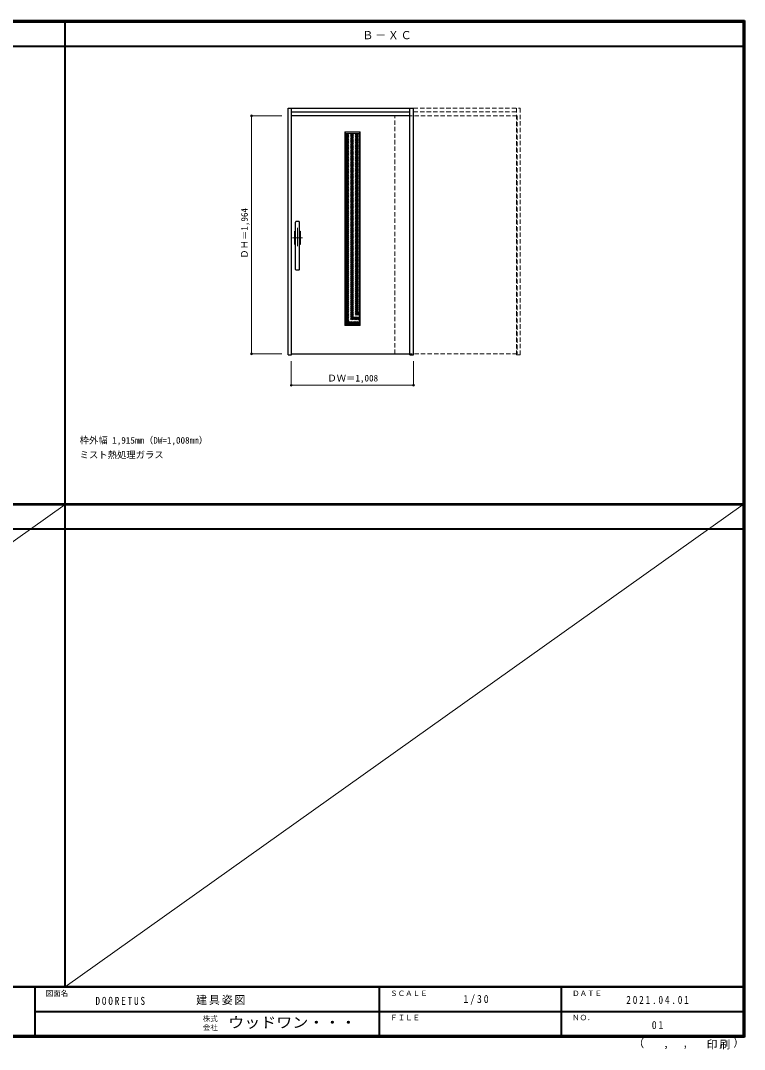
# Model space of a CAD drawing. Units: millimetres, scale not verified. Extents: x -6000 to 5700, y -4307 to 4175.
# Drawn here: x -267 to 5700, y -4307 to 4175 of the extents above; entities that cross this region are included whole.
import ezdxf
from ezdxf.enums import TextEntityAlignment as Align

# ---------------------------------------------------------------- set-up
doc = ezdxf.new("R2010")
doc.units = ezdxf.units.MM
doc.header["$LTSCALE"] = 30
doc.header["$PDMODE"] = 32
doc.header["$PDSIZE"] = 15
doc.linetypes.add('CHAIN1', pattern=[8, 5, -1, 1, -1])
doc.linetypes.add('DASHED1', pattern=[1.8, 1.2, -0.6])
for name, color, linetype, lineweight in [('0-1_通り芯', 4, 'CHAIN1', 9), ('0-2_扉', 4, 'DASHED1', 9), ('0-3_仕上げ', 7, 'Continuous', 18), ('0-4_枠', 3, 'Continuous', 25), ('0-B_寸法', 4, 'Continuous', 9), ('0-C_ハッチ', 4, 'DASHED1', 9), ('0-D_ﾊﾞｰ引き手', 3, 'Continuous', 25), ('F-1_枠', 6, 'Continuous', 40), ('F-A_文字', 7, 'Continuous', 18)]:
    doc.layers.add(name, color=color, linetype=linetype, lineweight=lineweight)
doc.layers.add('0-A_文字', color=7, linetype='Continuous')
doc.styles.add('ＭＳ ゴシック', font='')
doc.styles.get('ＭＳ ゴシック').set_extended_font_data('MS Gothic')

msp = doc.modelspace()

# ---------------------------------------------------------------- linework, layer by layer
at = {"layer": '0-1_通り芯'}
for p, q in [((2015.5, 2465), (2015.5, 2303)), ((1974.5, 2384), (2056.5, 2384))]:
    msp.add_line(p, q, dxfattribs=at)
at = {"layer": '0-2_扉'}
for p, q in [((1964.5, 1426.5), (1964.5, 3390.5)), ((1967.5, 3390.5), (1964.5, 3390.5)), ((2817.5, 1426.5), (2817.5, 3390.5)), ((2817.5, 3390.5), (3825.5, 3390.5)), ((2972.5, 1426.5), (2972.5, 3390.5)), ((3825.5, 3390.5), (3825.5, 1426.5)), ((1967.5, 1426.5), (1964.5, 1426.5)), ((3825.5, 1426.5), (2817.5, 1426.5))]:
    msp.add_line(p, q, dxfattribs=at)
at = {"layer": '0-2_扉', "color": 3, "linetype": 'Continuous', "lineweight": 25}
for p, q in [((2942.5, 3390.5), (1967.5, 3390.5)), ((1967.5, 1426.5), (2942.5, 1426.5))]:
    msp.add_line(p, q, dxfattribs=at)
at = {"layer": '0-3_仕上げ'}
for p, q in [((2405.27, 3257), (2414.27, 3248)), ((2405.27, 3257), (2405.27, 1660)), ((2523.27, 3248), (2532.27, 3257)), ((2405.27, 1660), (2414.27, 1669)), ((2405.27, 1660), (2532.27, 1660)), ((2523.27, 1669), (2532.27, 1660))]:
    msp.add_line(p, q, dxfattribs=at)
at = {"layer": '0-3_仕上げ', "color": 3, "lineweight": 25}
for p, q in [((2414.27, 3248), (2523.27, 3248)), ((2414.27, 3248), (2414.27, 1669)), ((2523.27, 3248), (2523.27, 1669)), ((2414.27, 1669), (2523.27, 1669))]:
    msp.add_line(p, q, dxfattribs=at)
at = {"layer": '0-3_仕上げ'}
msp.add_lwpolyline([(2405.27, 3257), (2532.27, 3257), (2532.27, 1660)], dxfattribs=at)
at = {"layer": '0-4_枠'}
for p, q in [((1937.5, 1418), (1937.5, 3453)), ((1937.5, 3453), (2972.5, 3453)), ((1967.5, 1418), (1967.5, 3453)), ((1967.5, 3423), (2942.5, 3423)), ((2942.5, 1418), (2942.5, 3453)), ((2972.5, 1418), (2972.5, 3453)), ((1937.5, 1418), (1967.5, 1418)), ((2942.5, 1418), (2972.5, 1418))]:
    msp.add_line(p, q, dxfattribs=at)
at = {"layer": '0-4_枠', "color": 4, "linetype": 'DASHED1', "lineweight": 9}
for p, q in [((2972.5, 3453), (3852.5, 3453)), ((2972.5, 3423), (3822.5, 3423)), ((3822.5, 1418), (3822.5, 3453)), ((3852.5, 3453), (3852.5, 1418)), ((3822.5, 1418), (3852.5, 1418))]:
    msp.add_line(p, q, dxfattribs=at)
at = {"layer": '0-B_寸法'}
for p, q in [((1637.5, 3390.5), (1887.5, 3390.5)), ((1637.5, 1426.5), (1637.5, 3390.5)), ((1637.5, 1426.5), (1887.5, 1426.5)), ((1964.5, 1168), (1964.5, 1368)), ((2972.5, 1168), (2972.5, 1368)), ((1964.5, 1168), (2972.5, 1168))]:
    msp.add_line(p, q, dxfattribs=at)
at = {"layer": '0-B_寸法', "color": 7}
for p in [(1637.5, 3390.5), (1637.5, 1426.5), (1964.5, 1168), (2972.5, 1168)]:
    msp.add_point(p, dxfattribs=at)
at = {"layer": '0-C_ハッチ'}
for p, q in [((2414.27, 3245.15), (2417.12, 3248)), ((2414.27, 3235.25), (2427.02, 3248)), ((2414.27, 3225.35), (2436.92, 3248)), ((2414.27, 3215.45), (2446.82, 3248)), ((2414.27, 3205.55), (2456.72, 3248)), ((2414.27, 3195.65), (2466.62, 3248)), ((2414.27, 3185.75), (2476.52, 3248)), ((2414.27, 3175.85), (2486.42, 3248)), ((2414.27, 3165.96), (2496.32, 3248)), ((2414.27, 3156.06), (2506.22, 3248)), ((2414.27, 3146.16), (2516.12, 3248)), ((2414.27, 3136.26), (2523.27, 3245.26)), ((2414.27, 3126.36), (2523.27, 3235.36)), ((2414.27, 3116.46), (2523.27, 3225.46)), ((2414.27, 3106.56), (2523.27, 3215.56)), ((2414.27, 3096.66), (2523.27, 3205.66)), ((2414.27, 3086.76), (2523.27, 3195.76)), ((2414.27, 3076.86), (2523.27, 3185.86)), ((2414.27, 3066.96), (2523.27, 3175.96)), ((2414.27, 3057.06), (2523.27, 3166.06)), ((2414.27, 3047.16), (2523.27, 3156.16)), ((2414.27, 3037.26), (2523.27, 3146.26)), ((2414.27, 3027.36), (2523.27, 3136.36)), ((2414.27, 3017.46), (2523.27, 3126.46)), ((2414.27, 3007.56), (2523.27, 3116.56)), ((2414.27, 2997.66), (2523.27, 3106.66)), ((2414.27, 2987.76), (2523.27, 3096.76)), ((2414.27, 2977.86), (2523.27, 3086.86)), ((2414.27, 2967.97), (2523.27, 3076.97)), ((2414.27, 2958.07), (2523.27, 3067.07)), ((2414.27, 2948.17), (2523.27, 3057.17)), ((2414.27, 2938.27), (2523.27, 3047.27)), ((2414.27, 2928.37), (2523.27, 3037.37)), ((2414.27, 2918.47), (2523.27, 3027.47)), ((2414.27, 2908.57), (2523.27, 3017.57)), ((2414.27, 2898.67), (2523.27, 3007.67)), ((2414.27, 2888.77), (2523.27, 2997.77)), ((2414.27, 2878.87), (2523.27, 2987.87)), ((2414.27, 2868.97), (2523.27, 2977.97)), ((2414.27, 2859.07), (2523.27, 2968.07)), ((2414.27, 2849.17), (2523.27, 2958.17)), ((2414.27, 2839.27), (2523.27, 2948.27)), ((2414.27, 2829.37), (2523.27, 2938.37)), ((2414.27, 2819.47), (2523.27, 2928.47)), ((2414.27, 2809.57), (2523.27, 2918.57)), ((2414.27, 2799.67), (2523.27, 2908.67)), ((2414.27, 2789.77), (2523.27, 2898.77)), ((2414.27, 2779.87), (2523.27, 2888.87)), ((2414.27, 2769.98), (2523.27, 2878.98)), ((2414.27, 2760.08), (2523.27, 2869.08)), ((2414.27, 2750.18), (2523.27, 2859.18)), ((2414.27, 2740.28), (2523.27, 2849.28)), ((2414.27, 2730.38), (2523.27, 2839.38)), ((2414.27, 2720.48), (2523.27, 2829.48)), ((2414.27, 2710.58), (2523.27, 2819.58)), ((2414.27, 2700.68), (2523.27, 2809.68)), ((2414.27, 2690.78), (2523.27, 2799.78)), ((2414.27, 2680.88), (2523.27, 2789.88)), ((2414.27, 2670.98), (2523.27, 2779.98)), ((2414.27, 2661.08), (2523.27, 2770.08)), ((2414.27, 2651.18), (2523.27, 2760.18)), ((2414.27, 2641.28), (2523.27, 2750.28)), ((2414.27, 2631.38), (2523.27, 2740.38)), ((2414.27, 2621.48), (2523.27, 2730.48)), ((2414.27, 2611.58), (2523.27, 2720.58)), ((2414.27, 2601.68), (2523.27, 2710.68)), ((2414.27, 2591.78), (2523.27, 2700.78)), ((2414.27, 2581.88), (2523.27, 2690.88)), ((2414.27, 2571.99), (2523.27, 2680.99)), ((2414.27, 2562.09), (2523.27, 2671.09)), ((2414.27, 2552.19), (2523.27, 2661.19)), ((2414.27, 2542.29), (2523.27, 2651.29)), ((2414.27, 2532.39), (2523.27, 2641.39)), ((2414.27, 2522.49), (2523.27, 2631.49)), ((2414.27, 2512.59), (2523.27, 2621.59)), ((2414.27, 2502.69), (2523.27, 2611.69)), ((2414.27, 2492.79), (2523.27, 2601.79)), ((2414.27, 2482.89), (2523.27, 2591.89)), ((2414.27, 2472.99), (2523.27, 2581.99)), ((2414.27, 2463.09), (2523.27, 2572.09)), ((2414.27, 2453.19), (2523.27, 2562.19)), ((2414.27, 2443.29), (2523.27, 2552.29)), ((2414.27, 2433.39), (2523.27, 2542.39)), ((2414.27, 2423.49), (2523.27, 2532.49)), ((2414.27, 2413.59), (2523.27, 2522.59)), ((2414.27, 2403.69), (2523.27, 2512.69)), ((2414.27, 2393.79), (2523.27, 2502.79)), ((2414.27, 2383.89), (2523.27, 2492.89)), ((2414.27, 2374), (2523.27, 2483)), ((2414.27, 2364.1), (2523.27, 2473.1)), ((2414.27, 2354.2), (2523.27, 2463.2)), ((2414.27, 2344.3), (2523.27, 2453.3)), ((2414.27, 2334.4), (2523.27, 2443.4)), ((2414.27, 2324.5), (2523.27, 2433.5)), ((2414.27, 2314.6), (2523.27, 2423.6)), ((2414.27, 2304.7), (2523.27, 2413.7)), ((2414.27, 2294.8), (2523.27, 2403.8)), ((2414.27, 2284.9), (2523.27, 2393.9)), ((2414.27, 2275), (2523.27, 2384)), ((2414.27, 2265.1), (2523.27, 2374.1)), ((2414.27, 2255.2), (2523.27, 2364.2)), ((2414.27, 2245.3), (2523.27, 2354.3)), ((2414.27, 2235.4), (2523.27, 2344.4)), ((2414.27, 2225.5), (2523.27, 2334.5)), ((2414.27, 2215.6), (2523.27, 2324.6)), ((2414.27, 2205.7), (2523.27, 2314.7)), ((2414.27, 2195.8), (2523.27, 2304.8)), ((2414.27, 2185.91), (2523.27, 2294.91)), ((2414.27, 2176.01), (2523.27, 2285.01)), ((2414.27, 2166.11), (2523.27, 2275.11)), ((2414.27, 2156.21), (2523.27, 2265.21)), ((2414.27, 2146.31), (2523.27, 2255.31)), ((2414.27, 2136.41), (2523.27, 2245.41)), ((2414.27, 2126.51), (2523.27, 2235.51)), ((2414.27, 2116.61), (2523.27, 2225.61)), ((2414.27, 2106.71), (2523.27, 2215.71)), ((2414.27, 2096.81), (2523.27, 2205.81)), ((2414.27, 2086.91), (2523.27, 2195.91)), ((2414.27, 2077.01), (2523.27, 2186.01)), ((2414.27, 2067.11), (2523.27, 2176.11)), ((2414.27, 2057.21), (2523.27, 2166.21)), ((2414.27, 2047.31), (2523.27, 2156.31)), ((2414.27, 2037.41), (2523.27, 2146.41)), ((2414.27, 2027.51), (2523.27, 2136.51)), ((2414.27, 2017.61), (2523.27, 2126.61)), ((2414.27, 2007.71), (2523.27, 2116.71)), ((2414.27, 1997.81), (2523.27, 2106.81)), ((2414.27, 1987.92), (2523.27, 2096.92)), ((2414.27, 1978.02), (2523.27, 2087.02)), ((2414.27, 1968.12), (2523.27, 2077.12)), ((2414.27, 1958.22), (2523.27, 2067.22)), ((2414.27, 1948.32), (2523.27, 2057.32)), ((2414.27, 1938.42), (2523.27, 2047.42)), ((2414.27, 1928.52), (2523.27, 2037.52)), ((2414.27, 1918.62), (2523.27, 2027.62)), ((2414.27, 1908.72), (2523.27, 2017.72)), ((2414.27, 1898.82), (2523.27, 2007.82)), ((2414.27, 1888.92), (2523.27, 1997.92)), ((2414.27, 1879.02), (2523.27, 1988.02)), ((2414.27, 1869.12), (2523.27, 1978.12)), ((2414.27, 1859.22), (2523.27, 1968.22)), ((2414.27, 1849.32), (2523.27, 1958.32)), ((2414.27, 1839.42), (2523.27, 1948.42)), ((2414.27, 1829.52), (2523.27, 1938.52)), ((2414.27, 1819.62), (2523.27, 1928.62)), ((2414.27, 1809.72), (2523.27, 1918.72)), ((2414.27, 1799.82), (2523.27, 1908.82)), ((2414.27, 1789.93), (2523.27, 1898.93)), ((2414.27, 1780.03), (2523.27, 1889.03)), ((2414.27, 1770.13), (2523.27, 1879.13)), ((2414.27, 1760.23), (2523.27, 1869.23)), ((2414.27, 1750.33), (2523.27, 1859.33)), ((2414.27, 1740.43), (2523.27, 1849.43)), ((2414.27, 1730.53), (2523.27, 1839.53)), ((2414.27, 1720.63), (2523.27, 1829.63)), ((2414.27, 1710.73), (2523.27, 1819.73)), ((2414.27, 1700.83), (2523.27, 1809.83)), ((2414.27, 1690.93), (2523.27, 1799.93)), ((2414.27, 1681.03), (2523.27, 1790.03)), ((2414.27, 1671.13), (2523.27, 1780.13)), ((2422.04, 1669), (2523.27, 1770.23)), ((2431.94, 1669), (2523.27, 1760.33)), ((2441.84, 1669), (2523.27, 1750.43)), ((2451.74, 1669), (2523.27, 1740.53)), ((2461.64, 1669), (2523.27, 1730.63)), ((2471.54, 1669), (2523.27, 1720.73)), ((2481.44, 1669), (2523.27, 1710.83)), ((2491.34, 1669), (2523.27, 1700.94)), ((2501.24, 1669), (2523.27, 1691.04)), ((2511.14, 1669), (2523.27, 1681.14))]:
    msp.add_line(p, q, dxfattribs=at)
at = {"layer": '0-D_ﾊﾞｰ引き手'}
for p, q in [((1999.5, 2124), (1999.5, 2514)), ((2026.5, 2519), (2004.5, 2519)), ((2031.5, 2124), (2031.5, 2514)), ((1994.5, 2329), (1994.5, 2439)), ((1994.5, 2439), (1999.5, 2439)), ((2031.5, 2439), (2036.5, 2439)), ((2036.5, 2439), (2036.5, 2329)), ((1999.5, 2329), (1994.5, 2329)), ((2036.5, 2329), (2031.5, 2329)), ((2004.5, 2119), (2026.5, 2119))]:
    msp.add_line(p, q, dxfattribs=at)
for centre, start, end in [((2004.5, 2514), 90, 180), ((2026.5, 2514), 0, 90), ((2004.5, 2124), 180, 270), ((2026.5, 2124), 270, 0)]:
    msp.add_arc(centre, 5, start, end, dxfattribs=at)
at = {"layer": 'F-1_枠'}
for p, q in [((-6000, 4175), (5700, 4175)), ((-6000, 4170), (5700, 4170)), ((-6000, 4165), (5700, 4165)), ((100, -3790), (100, 4175)), ((5690, 4175), (5690, -4205)), ((5695, 4175), (5695, -4205)), ((5700, 4175), (5700, -4205)), ((-6000, 3965), (5700, 3965)), ((-5990, 190.5), (5690, 190.5)), ((-5990, 187.5), (5690, 187.5)), ((-5990, 184.5), (5690, 184.5)), ((-5990, -15.5), (5690, -15.5)), ((5700, -3790), (-6000, -3790)), ((5700, -3795), (-6000, -3795)), ((-150, -3795), (-150, -4195)), ((2690, -3795), (2690, -4195)), ((4190, -3795), (4190, -4195)), ((-150, -3995), (5690, -3995.01)), ((5700, -4195), (-6000, -4195)), ((5700, -4200), (-6000, -4200)), ((5700, -4205), (-6000, -4205))]:
    msp.add_line(p, q, dxfattribs=at)
at = {"layer": 'F-A_文字'}
for p, q in [((100, 184.5), (-5490, -3790)), ((5690, 184.5), (100, -3790))]:
    msp.add_line(p, q, dxfattribs=at)

# ---------------------------------------------------------------- texts
at = {"layer": '0-A_文字', "style": 'ＭＳ ゴシック'}
for s, p in [('枠外幅 1,915mm（DW=1,008mm）', (220, 670.5)), ('ミスト熱処理ガラス', (220, 550.5))]:
    msp.add_text(s, height=54.99, dxfattribs=at).set_placement(p, align=Align.BOTTOM_LEFT)
at = {"layer": '0-A_文字', "insert": (2550.64, 4020), "char_height": 65.98, "attachment_point": 7, "style": 'ＭＳ ゴシック'}
msp.add_mtext('\\T1.17;Ｂ－ＸＣ', dxfattribs=at)
at = {"layer": '0-B_寸法', "color": 7, "style": 'ＭＳ ゴシック'}
msp.add_text('ＤＨ＝1,964', height=54.99, rotation=90, dxfattribs=at).set_placement((1622.5, 2211.75), align=Align.BOTTOM_LEFT)
msp.add_text('ＤＷ＝1,008', height=54.99, dxfattribs=at).set_placement((2262.25, 1183), align=Align.BOTTOM_LEFT)
at = {"layer": 'F-A_文字', "style": 'ＭＳ ゴシック'}
for s, height, p in [('図面名', 43.99, (-60, -3880)), ('ＳＣＡＬＥ', 43.99, (2780, -3880)), ('ＤＡＴＥ', 43.99, (4280, -3880)), ('株式', 43.99, (1235, -4089)), ('ＦＩＬＥ', 43.99, (2780, -4080)), ('ＮＯ．', 43.99, (4280, -4080)), ('会社', 43.99, (1235, -4161)), ('（', 65.98, (4784.03, -4308.31)), ('）', 65.98, (5608.4, -4304.13)), (',', 65.98, (5031.28, -4308.31)), (',', 65.98, (5190.2, -4305.53))]:
    msp.add_text(s, height=height, dxfattribs=at).set_placement(p, align=Align.BOTTOM_LEFT)
at = {"layer": 'F-A_文字', "style": 'ＭＳ ゴシック', "width": 1.1}
msp.add_text('ウッドワン・・・', height=87.98, dxfattribs=at).set_placement((1445, -4155), align=Align.BOTTOM_LEFT)
at = {"layer": 'F-A_文字', "char_height": 65.98, "attachment_point": 7, "style": 'ＭＳ ゴシック'}
for s, insert in [('\\T1.39;\\W0.85;DOORETUS', (350, -3940.79)), ('\\T1.17;建具姿図', (1180.42, -3940)), ('\\T1.38;\\W0.9;1/30', (3383.75, -3940)), ('\\T1.39;\\W0.85;2021.04.01', (4726.25, -3932.5)), ('\\T1.36;\\W0.9;01', (4936.25, -4140)), ('\\T1.17;印刷', (5388.15, -4306.92))]:
    msp.add_mtext(s, dxfattribs=dict(at, insert=insert))

doc.saveas('drawing.dxf')
